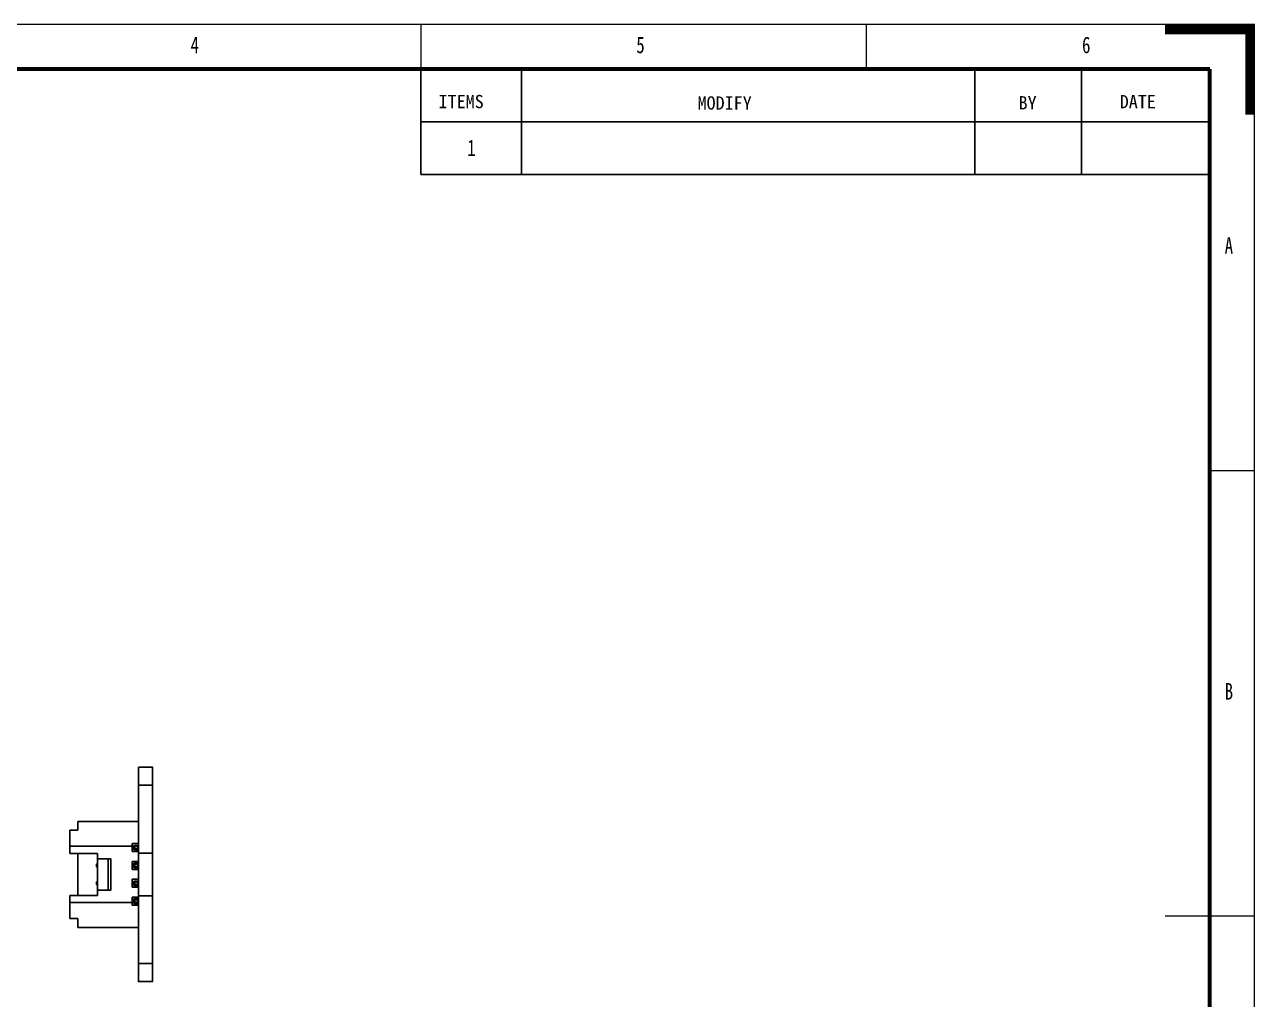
# Model space of a CAD drawing. Header units: millimetres. Extents: x 459 to 746, y 1477 to 1677.
# Drawn here: x 608.3 to 746.2, y 1567.9 to 1677.3 of the extents above; entities that cross this region are included whole.
import ezdxf
from ezdxf.lldxf.tags import DXFTag

# ---------------------------------------------------------------- set-up
doc = ezdxf.new("R2010")
doc.units = ezdxf.units.MM
doc.layers.get('0').update_dxf_attribs({"linetype": 'CONTINUOUS'})
doc.styles.add('SLDTEXTSTYLE0', font='TXT', dxfattribs={"width": 0.75})
tags = doc.linetypes.add('DASHED', pattern=[25.72, 12.86, -12.86]).pattern_tags.tags
tags[6:7] = [DXFTag(74, 4), DXFTag(75, 0), DXFTag(340, '0'), DXFTag(46, 0.0), DXFTag(50, 0.0), DXFTag(44, 0.0), DXFTag(45, 0.0)]
tags[4:5] = [DXFTag(74, 4), DXFTag(75, 0), DXFTag(340, '0'), DXFTag(46, 0.0), DXFTag(50, 0.0), DXFTag(44, 0.0), DXFTag(45, 0.0)]

# ---------------------------------------------------------------- blocks, each defined once
blk = doc.blocks.new('ASSORTED_DRAFT4')
at = {"color": 18, "linetype": 'Continuous'}
for p, q in [((287, 209.98988), (297, 209.98988)), ((287, 209.94755), (297, 209.94755)), ((287, 209.90522), (297, 209.90522)), ((287, 209.86289), (297, 209.86289)), ((287, 209.82056), (297, 209.82056)), ((287, 209.77823), (297, 209.77823)), ((287, 209.7359), (297, 209.7359)), ((287, 209.69357), (297, 209.69357)), ((287, 209.65124), (297, 209.65124)), ((287, 209.60891), (297, 209.60891)), ((287, 209.56658), (297, 209.56658)), ((287, 209.52425), (297, 209.52425)), ((287, 209.48192), (297, 209.48192)), ((287, 209.43959), (297, 209.43959)), ((287, 209.39726), (297, 209.39726)), ((287, 209.35493), (297, 209.35493)), ((287, 209.3126), (297, 209.3126)), ((287, 209.27027), (297, 209.27027)), ((287, 209.22794), (297, 209.22794)), ((287, 209.18561), (297, 209.18561)), ((287, 209.14328), (297, 209.14328)), ((287, 209.10095), (297, 209.10095)), ((287, 209.05862), (297, 209.05862)), ((287, 209.01629), (297, 209.01629)), ((296, 208.97396), (297, 208.97396)), ((296, 208.93163), (297, 208.93163)), ((296, 208.8893), (297, 208.8893)), ((296, 208.84697), (297, 208.84697)), ((296, 208.80464), (297, 208.80464)), ((296, 208.76231), (297, 208.76231)), ((296, 208.71998), (297, 208.71998)), ((296, 208.67765), (297, 208.67765)), ((296, 208.63532), (297, 208.63532)), ((296, 208.59299), (297, 208.59299)), ((296, 208.55066), (297, 208.55066)), ((296, 208.50833), (297, 208.50833)), ((296, 208.466), (297, 208.466)), ((296, 208.42367), (297, 208.42367)), ((296, 208.38134), (297, 208.38134)), ((296, 208.33901), (297, 208.33901)), ((296, 208.29668), (297, 208.29668)), ((296, 208.25435), (297, 208.25435)), ((296, 208.21202), (297, 208.21202)), ((296, 208.16969), (297, 208.16969)), ((296, 208.12736), (297, 208.12736)), ((296, 208.08503), (297, 208.08503)), ((296, 208.0427), (297, 208.0427)), ((296, 208.00037), (297, 208.00037)), ((296, 207.95804), (297, 207.95804)), ((296, 207.91571), (297, 207.91571)), ((296, 207.87338), (297, 207.87338)), ((296, 207.83105), (297, 207.83105)), ((296, 207.78872), (297, 207.78872)), ((296, 207.74639), (297, 207.74639)), ((296, 207.70406), (297, 207.70406)), ((296, 207.66173), (297, 207.66173)), ((296, 207.6194), (297, 207.6194)), ((296, 207.57707), (297, 207.57707)), ((296, 207.53474), (297, 207.53474)), ((296, 207.49241), (297, 207.49241)), ((296, 207.45008), (297, 207.45008)), ((296, 207.40775), (297, 207.40775)), ((296, 207.36542), (297, 207.36542)), ((296, 207.32309), (297, 207.32309)), ((296, 207.28076), (297, 207.28076)), ((296, 207.23843), (297, 207.23843)), ((296, 207.1961), (297, 207.1961)), ((296, 207.15377), (297, 207.15377)), ((296, 207.11144), (297, 207.11144)), ((296, 207.06911), (297, 207.06911)), ((296, 207.02678), (297, 207.02678)), ((296, 206.98445), (297, 206.98445)), ((296, 206.94212), (297, 206.94212)), ((296, 206.89979), (297, 206.89979)), ((296, 206.85746), (297, 206.85746)), ((296, 206.81513), (297, 206.81513)), ((296, 206.7728), (297, 206.7728)), ((296, 206.73047), (297, 206.73047)), ((296, 206.68814), (297, 206.68814)), ((296, 206.64581), (297, 206.64581)), ((296, 206.60348), (297, 206.60348)), ((296, 206.56115), (297, 206.56115)), ((296, 206.51882), (297, 206.51882)), ((296, 206.47649), (297, 206.47649)), ((296, 206.43416), (297, 206.43416)), ((296, 206.39183), (297, 206.39183)), ((296, 206.3495), (297, 206.3495)), ((296, 206.30717), (297, 206.30717)), ((296, 206.26484), (297, 206.26484)), ((296, 206.22251), (297, 206.22251)), ((296, 206.18018), (297, 206.18018)), ((296, 206.13785), (297, 206.13785)), ((296, 206.09552), (297, 206.09552)), ((296, 206.05319), (297, 206.05319)), ((296, 206.01086), (297, 206.01086)), ((296, 205.96853), (297, 205.96853)), ((296, 205.9262), (297, 205.9262)), ((296, 205.88387), (297, 205.88387)), ((296, 205.84154), (297, 205.84154)), ((296, 205.79921), (297, 205.79921)), ((296, 205.75688), (297, 205.75688)), ((296, 205.71455), (297, 205.71455)), ((296, 205.67222), (297, 205.67222)), ((296, 205.62989), (297, 205.62989)), ((296, 205.58756), (297, 205.58756)), ((296, 205.54523), (297, 205.54523)), ((296, 205.5029), (297, 205.5029)), ((296, 205.46057), (297, 205.46057)), ((296, 205.41824), (297, 205.41824)), ((296, 205.37591), (297, 205.37591)), ((296, 205.33358), (297, 205.33358)), ((296, 205.29125), (297, 205.29125)), ((296, 205.24892), (297, 205.24892)), ((296, 205.20659), (297, 205.20659)), ((296, 205.16426), (297, 205.16426)), ((296, 205.12193), (297, 205.12193)), ((296, 205.0796), (297, 205.0796)), ((296, 205.03727), (297, 205.03727)), ((296, 204.99494), (297, 204.99494)), ((296, 204.95261), (297, 204.95261)), ((296, 204.91028), (297, 204.91028)), ((296, 204.86795), (297, 204.86795)), ((296, 204.82562), (297, 204.82562)), ((296, 204.78329), (297, 204.78329)), ((296, 204.74096), (297, 204.74096)), ((296, 204.69863), (297, 204.69863)), ((296, 204.6563), (297, 204.6563)), ((296, 204.61397), (297, 204.61397)), ((296, 204.57164), (297, 204.57164)), ((296, 204.52931), (297, 204.52931)), ((296, 204.48698), (297, 204.48698)), ((296, 204.44465), (297, 204.44465)), ((296, 204.40232), (297, 204.40232)), ((296, 204.35999), (297, 204.35999)), ((296, 204.31766), (297, 204.31766)), ((296, 204.27533), (297, 204.27533)), ((296, 204.233), (297, 204.233)), ((296, 204.19067), (297, 204.19067)), ((296, 204.14834), (297, 204.14834)), ((296, 204.10601), (297, 204.10601)), ((296, 204.06368), (297, 204.06368)), ((296, 204.02135), (297, 204.02135)), ((296, 203.97902), (297, 203.97902)), ((296, 203.93669), (297, 203.93669)), ((296, 203.89436), (297, 203.89436)), ((296, 203.85203), (297, 203.85203)), ((296, 203.8097), (297, 203.8097)), ((296, 203.76737), (297, 203.76737)), ((296, 203.72504), (297, 203.72504)), ((296, 203.68271), (297, 203.68271)), ((296, 203.64038), (297, 203.64038)), ((296, 203.59805), (297, 203.59805)), ((296, 203.55572), (297, 203.55572)), ((296, 203.51339), (297, 203.51339)), ((296, 203.47106), (297, 203.47106)), ((296, 203.42873), (297, 203.42873)), ((296, 203.3864), (297, 203.3864)), ((296, 203.34407), (297, 203.34407)), ((296, 203.30174), (297, 203.30174)), ((296, 203.25941), (297, 203.25941)), ((296, 203.21708), (297, 203.21708)), ((296, 203.17475), (297, 203.17475)), ((296, 203.13242), (297, 203.13242)), ((296, 203.09009), (297, 203.09009)), ((296, 203.04776), (297, 203.04776)), ((296, 203.00543), (297, 203.00543)), ((296, 202.9631), (297, 202.9631)), ((296, 202.92077), (297, 202.92077)), ((296, 202.87844), (297, 202.87844)), ((296, 202.83611), (297, 202.83611)), ((296, 202.79378), (297, 202.79378)), ((296, 202.75145), (297, 202.75145)), ((296, 202.70912), (297, 202.70912)), ((296, 202.66679), (297, 202.66679)), ((296, 202.62446), (297, 202.62446)), ((296, 202.58213), (297, 202.58213)), ((296, 202.5398), (297, 202.5398)), ((296, 202.49747), (297, 202.49747)), ((296, 202.45514), (297, 202.45514)), ((296, 202.41281), (297, 202.41281)), ((296, 202.37048), (297, 202.37048)), ((296, 202.32815), (297, 202.32815)), ((296, 202.28582), (297, 202.28582)), ((296, 202.24349), (297, 202.24349)), ((296, 202.20116), (297, 202.20116)), ((296, 202.15883), (297, 202.15883)), ((296, 202.1165), (297, 202.1165)), ((296, 202.07417), (297, 202.07417)), ((296, 202.03184), (297, 202.03184)), ((296, 201.98951), (297, 201.98951)), ((296, 201.94718), (297, 201.94718)), ((296, 201.90485), (297, 201.90485)), ((296, 201.86252), (297, 201.86252)), ((296, 201.82019), (297, 201.82019)), ((296, 201.77786), (297, 201.77786)), ((296, 201.73553), (297, 201.73553)), ((296, 201.6932), (297, 201.6932)), ((296, 201.65087), (297, 201.65087)), ((296, 201.60854), (297, 201.60854)), ((296, 201.56621), (297, 201.56621)), ((296, 201.52388), (297, 201.52388)), ((296, 201.48155), (297, 201.48155)), ((296, 201.43922), (297, 201.43922)), ((296, 201.39689), (297, 201.39689)), ((296, 201.35456), (297, 201.35456)), ((296, 201.31223), (297, 201.31223)), ((296, 201.2699), (297, 201.2699)), ((296, 201.22757), (297, 201.22757)), ((296, 201.18524), (297, 201.18524)), ((296, 201.14291), (297, 201.14291)), ((296, 201.10058), (297, 201.10058)), ((296, 201.05825), (297, 201.05825)), ((296, 201.01592), (297, 201.01592)), ((296, 200.97359), (297, 200.97359)), ((296, 200.93126), (297, 200.93126)), ((296, 200.88893), (297, 200.88893)), ((296, 200.8466), (297, 200.8466)), ((296, 200.80427), (297, 200.80427)), ((296, 200.76194), (297, 200.76194)), ((296, 200.71961), (297, 200.71961)), ((296, 200.67728), (297, 200.67728)), ((296, 200.63495), (297, 200.63495)), ((296, 200.59262), (297, 200.59262)), ((296, 200.55029), (297, 200.55029)), ((296, 200.50796), (297, 200.50796)), ((296, 200.46563), (297, 200.46563)), ((296, 200.4233), (297, 200.4233)), ((296, 200.38097), (297, 200.38097)), ((296, 200.33864), (297, 200.33864)), ((296, 200.29631), (297, 200.29631)), ((296, 200.25398), (297, 200.25398)), ((296, 200.21165), (297, 200.21165)), ((296, 200.16932), (297, 200.16932)), ((296, 200.12699), (297, 200.12699)), ((296, 200.08466), (297, 200.08466)), ((296, 200.04233), (297, 200.04233)), ((296, 200), (297, 200))]:
    blk.add_line(p, q, dxfattribs=at)

msp = doc.modelspace()

# ---------------------------------------------------------------- linework, layer by layer
at = {"color": 18, "linetype": 'DASHED', "lineweight": 5, "ltscale": 1.75}
for p, q in [((746.21, 1677.26), (459.21, 1677.26)), ((746.21, 1477.26), (746.21, 1677.26)), ((746.21, 1577.26), (736.21, 1577.26))]:
    msp.add_line(p, q, dxfattribs=at)
at = {"color": 7, "linetype": 'Continuous', "lineweight": 0}
for p, q in [((652.71, 1677.26), (652.71, 1672.26)), ((702.71, 1672.26), (702.71, 1677.26)), ((741.21, 1627.26), (746.21, 1627.26))]:
    msp.add_line(p, q, dxfattribs=at)
at = {"color": 7, "linetype": 'Continuous', "lineweight": 60}
for p, q in [((741.21, 1672.26), (464.21, 1672.26)), ((741.21, 1482.26), (741.21, 1672.26))]:
    msp.add_line(p, q, dxfattribs=at)
at = {"color": 7}
for p, q in [((652.71, 1660.46), (652.71, 1672.26)), ((663.99, 1672.1), (663.99, 1660.46)), ((714.86, 1672.1), (714.86, 1660.46)), ((726.82, 1672.26), (726.82, 1660.46)), ((652.71, 1666.36), (741.21, 1666.36)), ((652.71, 1660.46), (741.21, 1660.46))]:
    msp.add_line(p, q, dxfattribs=at)
for p, q in [((622.62, 1591.94), (621.02, 1591.94)), ((614.22, 1587.9), (614.22, 1586.9)), ((614.22, 1587.9), (621.02, 1587.9)), ((614.22, 1586.9), (613.32, 1586.9)), ((613.32, 1586.9), (613.32, 1585.89)), ((613.32, 1585.89), (613.32, 1585.1)), ((613.32, 1585.1), (613.32, 1584.65)), ((613.32, 1585.1), (620.32, 1585.1)), ((620.32, 1585.1), (620.32, 1585.4)), ((620.32, 1585.4), (621.02, 1585.4)), ((620.32, 1584.5), (620.32, 1585.1)), ((620.52, 1585.2), (621.02, 1585.2)), ((620.52, 1585.2), (620.62, 1585.1)), ((620.52, 1584.7), (620.52, 1585.2)), ((620.92, 1585.1), (620.62, 1585.1)), ((620.62, 1585.1), (620.62, 1584.8)), ((621.02, 1585.2), (620.92, 1585.1)), ((620.92, 1584.8), (620.92, 1585.1)), ((613.32, 1584.65), (613.32, 1584.3)), ((616.42, 1584.3), (613.32, 1584.3)), ((614.22, 1584.3), (614.22, 1581.53)), ((616.42, 1584.04), (616.42, 1584.3)), ((616.42, 1583.71), (616.42, 1584.04)), ((616.42, 1583.71), (617.62, 1583.71)), ((616.42, 1582.16), (616.42, 1583.71)), ((617.62, 1583.71), (617.92, 1583.71)), ((617.62, 1583.71), (617.62, 1580.19)), ((617.92, 1583.71), (617.92, 1581.74)), ((621.02, 1584.5), (620.32, 1584.5)), ((620.62, 1584.8), (620.52, 1584.7)), ((621.02, 1584.7), (620.52, 1584.7)), ((620.62, 1584.8), (620.92, 1584.8)), ((620.92, 1584.8), (621.02, 1584.7)), ((621.02, 1584.34), (622.62, 1584.34)), ((616.42, 1583.12), (616.32, 1583.1)), ((616.32, 1582.8), (616.32, 1583.1)), ((616.42, 1582.77), (616.32, 1582.8)), ((620.32, 1582.5), (620.32, 1583.4)), ((620.32, 1583.4), (621.02, 1583.4)), ((621.02, 1582.5), (620.32, 1582.5)), ((620.52, 1583.2), (621.02, 1583.2)), ((620.52, 1583.2), (620.62, 1583.1)), ((620.52, 1582.7), (620.52, 1583.2)), ((620.62, 1582.8), (620.52, 1582.7)), ((621.02, 1582.7), (620.52, 1582.7)), ((620.62, 1583.1), (620.62, 1582.8)), ((620.92, 1583.1), (620.62, 1583.1)), ((620.62, 1582.8), (620.92, 1582.8)), ((621.02, 1583.2), (620.92, 1583.1)), ((620.92, 1582.8), (620.92, 1583.1)), ((620.92, 1582.8), (621.02, 1582.7)), ((614.22, 1581.53), (614.22, 1579.6)), ((616.42, 1581.12), (616.32, 1581.1)), ((616.32, 1580.8), (616.32, 1581.1)), ((616.42, 1580.19), (616.42, 1582.16)), ((617.92, 1581.74), (617.92, 1580.19)), ((620.32, 1580.5), (620.32, 1581.4)), ((620.32, 1581.4), (621.02, 1581.4)), ((620.52, 1581.2), (621.02, 1581.2)), ((620.52, 1580.7), (620.52, 1581.2)), ((620.52, 1581.2), (620.62, 1581.1)), ((620.92, 1581.1), (620.62, 1581.1)), ((620.62, 1581.1), (620.62, 1580.8)), ((621.02, 1581.2), (620.92, 1581.1)), ((620.92, 1580.8), (620.92, 1581.1)), ((616.42, 1579.6), (613.32, 1579.6)), ((613.32, 1579.6), (613.32, 1579.15)), ((616.42, 1580.77), (616.32, 1580.8)), ((616.42, 1579.93), (616.42, 1580.19)), ((617.62, 1580.19), (616.42, 1580.19)), ((616.42, 1579.6), (616.42, 1579.93)), ((617.62, 1580.19), (617.92, 1580.19)), ((621.02, 1580.5), (620.32, 1580.5)), ((620.62, 1580.8), (620.52, 1580.7)), ((621.02, 1580.7), (620.52, 1580.7)), ((620.62, 1580.8), (620.92, 1580.8)), ((620.92, 1580.8), (621.02, 1580.7)), ((621.02, 1579.54), (622.62, 1579.54)), ((613.32, 1579.15), (613.32, 1578.8)), ((613.32, 1578.8), (620.32, 1578.8)), ((613.32, 1578.8), (613.32, 1577.79)), ((620.32, 1578.8), (620.32, 1579.4)), ((620.32, 1579.4), (621.02, 1579.4)), ((620.32, 1578.5), (620.32, 1578.8)), ((621.02, 1578.5), (620.32, 1578.5)), ((620.52, 1579.2), (621.02, 1579.2)), ((620.52, 1579.2), (620.62, 1579.1)), ((620.52, 1578.7), (620.52, 1579.2)), ((620.62, 1578.8), (620.52, 1578.7)), ((621.02, 1578.7), (620.52, 1578.7)), ((620.92, 1579.1), (620.62, 1579.1)), ((620.62, 1579.1), (620.62, 1578.8)), ((620.62, 1578.8), (620.92, 1578.8)), ((621.02, 1579.2), (620.92, 1579.1)), ((620.92, 1578.8), (620.92, 1579.1)), ((620.92, 1578.8), (621.02, 1578.7)), ((613.32, 1577.79), (613.32, 1577)), ((613.32, 1577), (614.22, 1577)), ((614.22, 1577), (614.22, 1576)), ((614.22, 1576), (621.02, 1576)), ((622.62, 1571.94), (621.02, 1571.94))]:
    msp.add_line(p, q)
msp.add_lwpolyline([(621.02, 1593.96), (622.62, 1593.96), (622.62, 1569.93), (621.02, 1569.93)], close=True)

# ---------------------------------------------------------------- block references
at = {"color": 18, "linetype": 'Continuous', "lineweight": -3}
msp.add_blockref('ASSORTED_DRAFT4', (449.21, 1467.26), dxfattribs=at)

# ---------------------------------------------------------------- texts
at = {"color": 3}
for s, p in [('ITEMS', (654.69, 1667.89)), ('MODIFY', (683.74, 1667.73)), ('BY', (719.75, 1667.75)), ('DATE', (731.1, 1667.88))]:
    msp.add_text(s, height=1.49, dxfattribs=at).set_placement(p)
at = {"color": 7, "linetype": 'Continuous', "lineweight": 0, "char_height": 1.85, "attachment_point": 1, "style": 'SLDTEXTSTYLE0'}
for s, insert in [('4', (626.87, 1675.91)), ('5', (676.87, 1675.91)), ('6', (726.87, 1675.91)), ('A', (742.87, 1653.41)), ('B', (742.87, 1603.41))]:
    msp.add_mtext(s, dxfattribs=dict(at, insert=insert))
at = {"color": 3, "linetype": 'Continuous', "lineweight": 0, "insert": (657.91, 1664.36), "char_height": 1.85, "attachment_point": 1, "style": 'SLDTEXTSTYLE0'}
msp.add_mtext('1', dxfattribs=at)

doc.saveas('drawing.dxf')
